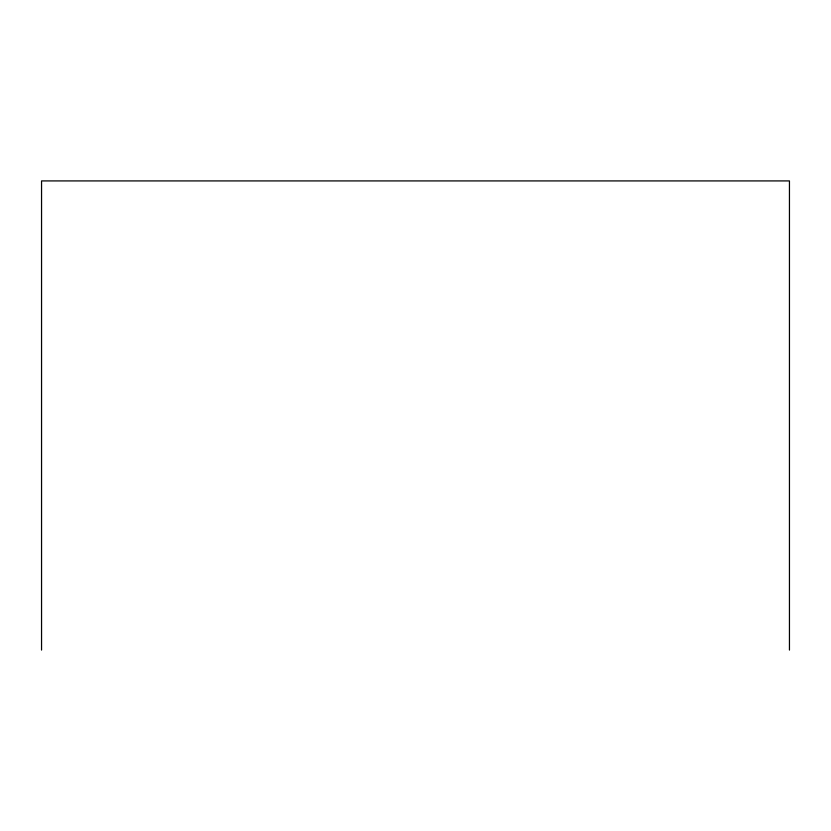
<?xml version="1.0" encoding="UTF-8"?>
<svg xmlns="http://www.w3.org/2000/svg" width="831" height="831" viewBox="0 0 831 831"><rect width="100%" height="100%" fill="white"/><g stroke="black" fill="none" stroke-linecap="round" stroke-linejoin="round"><path stroke-width="1.25" d="M789.45 650.081L789.45 180.919L41.55 180.919L41.55 650.081"/></g></svg>
